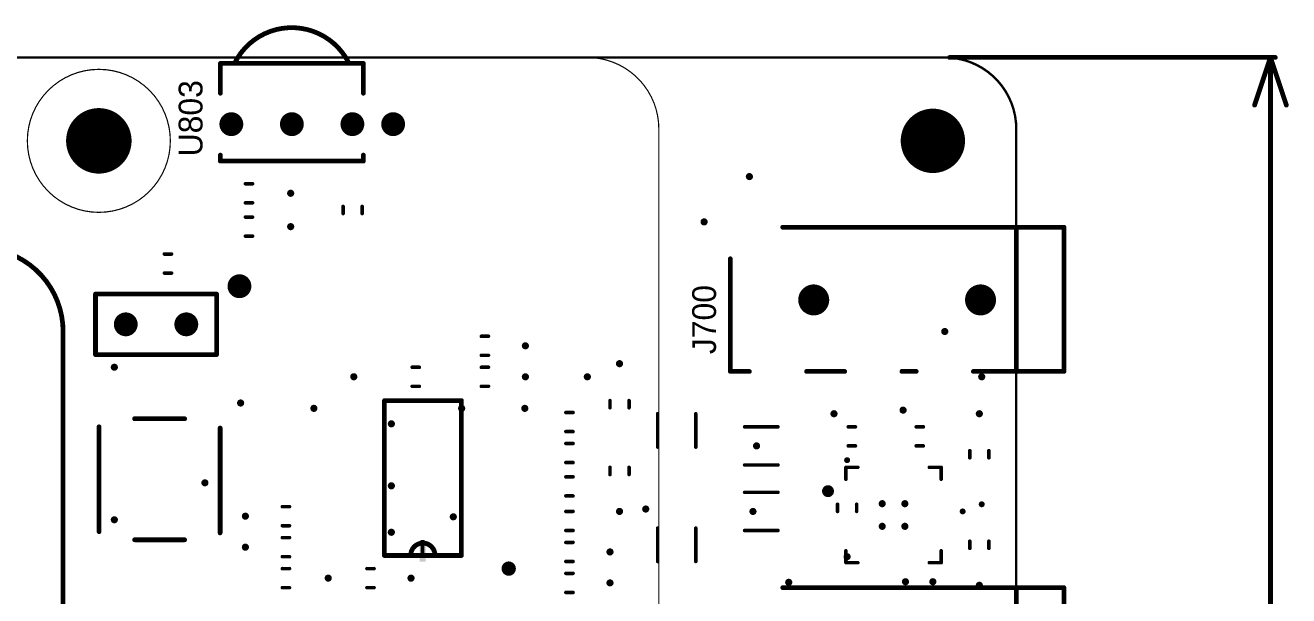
# Model space of a CAD drawing. Extents: x 0 to 113, y -12 to 101.
# Drawn here: x 58.4 to 111.4, y 77.4 to 101.4 of the extents above; entities that cross this region are included whole.
import ezdxf

# ---------------------------------------------------------------- set-up
doc = ezdxf.new("R2010")
doc.units = 0
doc.layers.get('0').update_dxf_attribs({"linetype": 'CONTINUOUS'})
for name, color, linetype in [('BOTTOMOVERLAY', 54, 'CONTINUOUS'), ('MECHANICAL1', 6, 'CONTINUOUS'), ('MECHANICAL10', 56, 'CONTINUOUS'), ('MECHANICAL14', 56, 'CONTINUOUS'), ('PADHOLELAYER', 156, 'CONTINUOUS'), ('TOPOVERLAY', 2, 'CONTINUOUS'), ('VIAHOLELAYER', 16, 'CONTINUOUS')]:
    doc.layers.add(name, color=color, linetype=linetype)

# ---------------------------------------------------------------- blocks, each defined once
blk = doc.blocks.new('FER_0603_R_1')
at = {"layer": 'TOPOVERLAY', "const_width": 0.15}
for points in [[(-0.15, 0.4), (0.15, 0.4)], [(-0.15, -0.4), (0.15, -0.4)]]:
    blk.add_lwpolyline(points, dxfattribs=at)
at = {"layer": 'TOPOVERLAY', "const_width": 0.075}
for points in [[(-0.188, 0.4, 1), (-0.112, 0.4, 1)], [(0.112, 0.4, 1), (0.188, 0.4, 1)], [(-0.188, -0.4, 1), (-0.112, -0.4, 1)], [(0.112, -0.4, 1), (0.188, -0.4, 1)]]:
    blk.add_lwpolyline(points, format="xyb", close=True, dxfattribs=at)
blk = doc.blocks.new('ICC_QFN20_400X400X80_P50_E')
at = {"layer": 'TOPOVERLAY', "const_width": 0.15}
for points in [[(-2, 1.5), (-2, 2)], [(-1.5, 2), (-2, 2)], [(2, 2), (1.5, 2)], [(2, 1.5), (2, 2)], [(-2, -2), (-2, -1.5)], [(2, -2), (2, -1.5)], [(-1.5, -2), (-2, -2)], [(2, -2), (1.5, -2)]]:
    blk.add_lwpolyline(points, dxfattribs=at)
at = {"layer": 'TOPOVERLAY'}
for points, const_width in [([(-2.038, 2, 1), (-1.963, 2, 1)], 0.075), ([(-2.038, 2, 1), (-1.963, 2, 1)], 0.075), ([(-1.538, 2, 1), (-1.463, 2, 1)], 0.075), ([(1.463, 2, 1), (1.538, 2, 1)], 0.075), ([(1.963, 2, 1), (2.038, 2, 1)], 0.075), ([(1.963, 2, 1), (2.038, 2, 1)], 0.075), ([(-2.038, 1.5, 1), (-1.963, 1.5, 1)], 0.075), ([(1.963, 1.5, 1), (2.038, 1.5, 1)], 0.075), ([(-2.038, -1.5, 1), (-1.963, -1.5, 1)], 0.075), ([(1.963, -1.5, 1), (2.038, -1.5, 1)], 0.075), ([(-2.038, -2, 1), (-1.963, -2, 1)], 0.075), ([(-2.038, -2, 1), (-1.963, -2, 1)], 0.075), ([(-1.538, -2, 1), (-1.463, -2, 1)], 0.075), ([(1.463, -2, 1), (1.538, -2, 1)], 0.075), ([(1.963, -2, 1), (2.038, -2, 1)], 0.075), ([(1.963, -2, 1), (2.038, -2, 1)], 0.075), ([(-0.875, -2.75, 1), (-1.125, -2.75, 1)], 0.25), ([(-1.188, -2.75, 1), (-1.063, -2.75, 1)], 0.125), ([(-0.937, -2.75, 1), (-0.813, -2.75, 1)], 0.125)]:
    blk.add_lwpolyline(points, format="xyb", close=True, dxfattribs=dict(at, const_width=const_width))
blk = doc.blocks.new('RES_0603_R_13')
at = {"layer": 'TOPOVERLAY', "const_width": 0.15}
for points in [[(-0.15, 0.4), (0.15, 0.4)], [(-0.15, -0.4), (0.15, -0.4)]]:
    blk.add_lwpolyline(points, dxfattribs=at)
at = {"layer": 'TOPOVERLAY', "const_width": 0.075}
for points in [[(-0.188, 0.4, 1), (-0.112, 0.4, 1)], [(0.112, 0.4, 1), (0.188, 0.4, 1)], [(-0.188, -0.4, 1), (-0.112, -0.4, 1)], [(0.112, -0.4, 1), (0.188, -0.4, 1)]]:
    blk.add_lwpolyline(points, format="xyb", close=True, dxfattribs=at)
blk = doc.blocks.new('RES_0603_R_15')
at = {"layer": 'TOPOVERLAY', "const_width": 0.15}
for points in [[(-0.15, 0.4), (0.15, 0.4)], [(-0.15, -0.4), (0.15, -0.4)]]:
    blk.add_lwpolyline(points, dxfattribs=at)
at = {"layer": 'TOPOVERLAY', "const_width": 0.075}
for points in [[(-0.188, 0.4, 1), (-0.112, 0.4, 1)], [(0.112, 0.4, 1), (0.188, 0.4, 1)], [(-0.188, -0.4, 1), (-0.112, -0.4, 1)], [(0.112, -0.4, 1), (0.188, -0.4, 1)]]:
    blk.add_lwpolyline(points, format="xyb", close=True, dxfattribs=at)
blk = doc.blocks.new('CON_XKB_PJ_320D_17')
at = {"layer": 'PADHOLELAYER', "const_width": 0.65}
for points in [[(-3.825, 0.025, 1), (-3.175, 0.025, 1)], [(3.175, 0.025, 1), (3.825, 0.025, 1)]]:
    blk.add_lwpolyline(points, format="xyb", close=True, dxfattribs=at)
at = {"layer": 'TOPOVERLAY', "const_width": 0.2}
for points in [[(-7, 3.025), (-7, -3.025)], [(-3.2, 3.025), (-7, 3.025)], [(-5, 3.025), (-5, -3.025)], [(-0.2, 3.025), (-0.8, 3.025)], [(3.8, 3.025), (2.2, 3.025)], [(7, 3.025), (6.2, 3.025)], [(7, 3.025), (7, -1.7)], [(4.8, -3.025), (-7, -3.025)]]:
    blk.add_lwpolyline(points, dxfattribs=at)
at = {"layer": 'TOPOVERLAY', "const_width": 0.1}
for points in [[(-7.05, 3.025, 1), (-6.95, 3.025, 1)], [(-7.05, 3.025, 1), (-6.95, 3.025, 1)], [(-5.05, 3.025, 1), (-4.95, 3.025, 1)], [(-3.25, 3.025, 1), (-3.15, 3.025, 1)], [(-0.85, 3.025, 1), (-0.75, 3.025, 1)], [(-0.25, 3.025, 1), (-0.15, 3.025, 1)], [(2.15, 3.025, 1), (2.25, 3.025, 1)], [(3.75, 3.025, 1), (3.85, 3.025, 1)], [(6.15, 3.025, 1), (6.25, 3.025, 1)], [(6.95, 3.025, 1), (7.05, 3.025, 1)], [(6.95, 3.025, 1), (7.05, 3.025, 1)], [(6.95, -1.7, 1), (7.05, -1.7, 1)], [(-7.05, -3.025, 1), (-6.95, -3.025, 1)], [(-7.05, -3.025, 1), (-6.95, -3.025, 1)], [(-5.05, -3.025, 1), (-4.95, -3.025, 1)], [(4.75, -3.025, 1), (4.85, -3.025, 1)]]:
    blk.add_lwpolyline(points, format="xyb", close=True, dxfattribs=at)
blk = doc.blocks.new('CON_XKB_PJ_320D_18')
at = {"layer": 'PADHOLELAYER', "const_width": 0.65}
for points in [[(-3.825, 0.025, 1), (-3.175, 0.025, 1)], [(3.175, 0.025, 1), (3.825, 0.025, 1)]]:
    blk.add_lwpolyline(points, format="xyb", close=True, dxfattribs=at)
at = {"layer": 'TOPOVERLAY', "const_width": 0.2}
for points in [[(-7, 3.025), (-7, -3.025)], [(-3.2, 3.025), (-7, 3.025)], [(-5, 3.025), (-5, -3.025)], [(-0.2, 3.025), (-0.8, 3.025)], [(3.8, 3.025), (2.2, 3.025)], [(7, 3.025), (6.2, 3.025)], [(7, 3.025), (7, -1.7)], [(4.8, -3.025), (-7, -3.025)]]:
    blk.add_lwpolyline(points, dxfattribs=at)
at = {"layer": 'TOPOVERLAY', "const_width": 0.1}
for points in [[(-7.05, 3.025, 1), (-6.95, 3.025, 1)], [(-7.05, 3.025, 1), (-6.95, 3.025, 1)], [(-5.05, 3.025, 1), (-4.95, 3.025, 1)], [(-3.25, 3.025, 1), (-3.15, 3.025, 1)], [(-0.85, 3.025, 1), (-0.75, 3.025, 1)], [(-0.25, 3.025, 1), (-0.15, 3.025, 1)], [(2.15, 3.025, 1), (2.25, 3.025, 1)], [(3.75, 3.025, 1), (3.85, 3.025, 1)], [(6.15, 3.025, 1), (6.25, 3.025, 1)], [(6.95, 3.025, 1), (7.05, 3.025, 1)], [(6.95, 3.025, 1), (7.05, 3.025, 1)], [(6.95, -1.7, 1), (7.05, -1.7, 1)], [(-7.05, -3.025, 1), (-6.95, -3.025, 1)], [(-7.05, -3.025, 1), (-6.95, -3.025, 1)], [(-5.05, -3.025, 1), (-4.95, -3.025, 1)], [(4.75, -3.025, 1), (4.85, -3.025, 1)]]:
    blk.add_lwpolyline(points, format="xyb", close=True, dxfattribs=at)
blk = doc.blocks.new('CAP_0603_R_19')
at = {"layer": 'TOPOVERLAY', "const_width": 0.15}
for points in [[(0.15, 0.4), (-0.15, 0.4)], [(0.15, -0.4), (-0.15, -0.4)]]:
    blk.add_lwpolyline(points, dxfattribs=at)
at = {"layer": 'TOPOVERLAY', "const_width": 0.075}
for points in [[(-0.188, 0.4, 1), (-0.112, 0.4, 1)], [(0.112, 0.4, 1), (0.188, 0.4, 1)], [(-0.188, -0.4, 1), (-0.112, -0.4, 1)], [(0.112, -0.4, 1), (0.188, -0.4, 1)]]:
    blk.add_lwpolyline(points, format="xyb", close=True, dxfattribs=at)
blk = doc.blocks.new('CAP_0603_R_B_20')
at = {"layer": 'BOTTOMOVERLAY', "const_width": 0.15}
for points in [[(-0.15, 0.4), (0.15, 0.4)], [(-0.15, -0.4), (0.15, -0.4)]]:
    blk.add_lwpolyline(points, dxfattribs=at)
at = {"layer": 'BOTTOMOVERLAY', "const_width": 0.075}
for points in [[(-0.188, 0.4, 1), (-0.112, 0.4, 1)], [(0.112, 0.4, 1), (0.188, 0.4, 1)], [(-0.188, -0.4, 1), (-0.112, -0.4, 1)], [(0.112, -0.4, 1), (0.188, -0.4, 1)]]:
    blk.add_lwpolyline(points, format="xyb", close=True, dxfattribs=at)
blk = doc.blocks.new('CAP_0603_R_21')
at = {"layer": 'TOPOVERLAY', "const_width": 0.15}
for points in [[(-0.15, 0.4), (0.15, 0.4)], [(-0.15, -0.4), (0.15, -0.4)]]:
    blk.add_lwpolyline(points, dxfattribs=at)
at = {"layer": 'TOPOVERLAY', "const_width": 0.075}
for points in [[(-0.188, 0.4, 1), (-0.112, 0.4, 1)], [(0.112, 0.4, 1), (0.188, 0.4, 1)], [(-0.188, -0.4, 1), (-0.112, -0.4, 1)], [(0.112, -0.4, 1), (0.188, -0.4, 1)]]:
    blk.add_lwpolyline(points, format="xyb", close=True, dxfattribs=at)
blk = doc.blocks.new('CAP_0603_R_22')
at = {"layer": 'TOPOVERLAY', "const_width": 0.15}
for points in [[(-0.15, 0.4), (0.15, 0.4)], [(-0.15, -0.4), (0.15, -0.4)]]:
    blk.add_lwpolyline(points, dxfattribs=at)
at = {"layer": 'TOPOVERLAY', "const_width": 0.075}
for points in [[(-0.188, 0.4, 1), (-0.112, 0.4, 1)], [(0.112, 0.4, 1), (0.188, 0.4, 1)], [(-0.188, -0.4, 1), (-0.112, -0.4, 1)], [(0.112, -0.4, 1), (0.188, -0.4, 1)]]:
    blk.add_lwpolyline(points, format="xyb", close=True, dxfattribs=at)
blk = doc.blocks.new('CAP_0603_R_23')
at = {"layer": 'TOPOVERLAY', "const_width": 0.15}
for points in [[(-0.15, 0.4), (0.15, 0.4)], [(-0.15, -0.4), (0.15, -0.4)]]:
    blk.add_lwpolyline(points, dxfattribs=at)
at = {"layer": 'TOPOVERLAY', "const_width": 0.075}
for points in [[(-0.188, 0.4, 1), (-0.112, 0.4, 1)], [(0.112, 0.4, 1), (0.188, 0.4, 1)], [(-0.188, -0.4, 1), (-0.112, -0.4, 1)], [(0.112, -0.4, 1), (0.188, -0.4, 1)]]:
    blk.add_lwpolyline(points, format="xyb", close=True, dxfattribs=at)
blk = doc.blocks.new('CAP_1206_R_24')
at = {"layer": 'TOPOVERLAY', "const_width": 0.15}
for points in [[(-0.7, 0.8), (0.7, 0.8)], [(-0.7, -0.8), (0.7, -0.8)]]:
    blk.add_lwpolyline(points, dxfattribs=at)
at = {"layer": 'TOPOVERLAY', "const_width": 0.075}
for points in [[(-0.738, 0.8, 1), (-0.663, 0.8, 1)], [(0.663, 0.8, 1), (0.738, 0.8, 1)], [(-0.738, -0.8, 1), (-0.663, -0.8, 1)], [(0.663, -0.8, 1), (0.738, -0.8, 1)]]:
    blk.add_lwpolyline(points, format="xyb", close=True, dxfattribs=at)
blk = doc.blocks.new('CAP_1206_R_25')
at = {"layer": 'TOPOVERLAY', "const_width": 0.15}
for points in [[(-0.7, 0.8), (0.7, 0.8)], [(-0.7, -0.8), (0.7, -0.8)]]:
    blk.add_lwpolyline(points, dxfattribs=at)
at = {"layer": 'TOPOVERLAY', "const_width": 0.075}
for points in [[(-0.738, 0.8, 1), (-0.663, 0.8, 1)], [(0.663, 0.8, 1), (0.738, 0.8, 1)], [(-0.738, -0.8, 1), (-0.663, -0.8, 1)], [(0.663, -0.8, 1), (0.738, -0.8, 1)]]:
    blk.add_lwpolyline(points, format="xyb", close=True, dxfattribs=at)
blk = doc.blocks.new('CAP_1206_R_26')
at = {"layer": 'TOPOVERLAY', "const_width": 0.15}
for points in [[(0.7, 0.8), (-0.7, 0.8)], [(0.7, -0.8), (-0.7, -0.8)]]:
    blk.add_lwpolyline(points, dxfattribs=at)
at = {"layer": 'TOPOVERLAY', "const_width": 0.075}
for points in [[(-0.738, 0.8, 1), (-0.663, 0.8, 1)], [(0.663, 0.8, 1), (0.738, 0.8, 1)], [(-0.738, -0.8, 1), (-0.663, -0.8, 1)], [(0.663, -0.8, 1), (0.738, -0.8, 1)]]:
    blk.add_lwpolyline(points, format="xyb", close=True, dxfattribs=at)
blk = doc.blocks.new('CAP_1206_R_27')
at = {"layer": 'TOPOVERLAY', "const_width": 0.15}
for points in [[(0.7, 0.8), (-0.7, 0.8)], [(0.7, -0.8), (-0.7, -0.8)]]:
    blk.add_lwpolyline(points, dxfattribs=at)
at = {"layer": 'TOPOVERLAY', "const_width": 0.075}
for points in [[(-0.738, 0.8, 1), (-0.663, 0.8, 1)], [(0.663, 0.8, 1), (0.738, 0.8, 1)], [(-0.738, -0.8, 1), (-0.663, -0.8, 1)], [(0.663, -0.8, 1), (0.738, -0.8, 1)]]:
    blk.add_lwpolyline(points, format="xyb", close=True, dxfattribs=at)
blk = doc.blocks.new('CAP_0603_R_28')
at = {"layer": 'TOPOVERLAY', "const_width": 0.15}
for points in [[(0.15, 0.4), (-0.15, 0.4)], [(0.15, -0.4), (-0.15, -0.4)]]:
    blk.add_lwpolyline(points, dxfattribs=at)
at = {"layer": 'TOPOVERLAY', "const_width": 0.075}
for points in [[(-0.188, 0.4, 1), (-0.112, 0.4, 1)], [(0.112, 0.4, 1), (0.188, 0.4, 1)], [(-0.188, -0.4, 1), (-0.112, -0.4, 1)], [(0.112, -0.4, 1), (0.188, -0.4, 1)]]:
    blk.add_lwpolyline(points, format="xyb", close=True, dxfattribs=at)
blk = doc.blocks.new('CAP_0603_R_29')
at = {"layer": 'TOPOVERLAY', "const_width": 0.15}
for points in [[(0.15, 0.4), (-0.15, 0.4)], [(0.15, -0.4), (-0.15, -0.4)]]:
    blk.add_lwpolyline(points, dxfattribs=at)
at = {"layer": 'TOPOVERLAY', "const_width": 0.075}
for points in [[(-0.188, 0.4, 1), (-0.112, 0.4, 1)], [(0.112, 0.4, 1), (0.188, 0.4, 1)], [(-0.188, -0.4, 1), (-0.112, -0.4, 1)], [(0.112, -0.4, 1), (0.188, -0.4, 1)]]:
    blk.add_lwpolyline(points, format="xyb", close=True, dxfattribs=at)
blk = doc.blocks.new('CAP_0603_R_30')
at = {"layer": 'TOPOVERLAY', "const_width": 0.15}
for points in [[(0.15, 0.4), (-0.15, 0.4)], [(0.15, -0.4), (-0.15, -0.4)]]:
    blk.add_lwpolyline(points, dxfattribs=at)
at = {"layer": 'TOPOVERLAY', "const_width": 0.075}
for points in [[(-0.188, 0.4, 1), (-0.112, 0.4, 1)], [(0.112, 0.4, 1), (0.188, 0.4, 1)], [(-0.188, -0.4, 1), (-0.112, -0.4, 1)], [(0.112, -0.4, 1), (0.188, -0.4, 1)]]:
    blk.add_lwpolyline(points, format="xyb", close=True, dxfattribs=at)
blk = doc.blocks.new('CAP_0603_R_31')
at = {"layer": 'TOPOVERLAY', "const_width": 0.15}
for points in [[(0.15, 0.4), (-0.15, 0.4)], [(0.15, -0.4), (-0.15, -0.4)]]:
    blk.add_lwpolyline(points, dxfattribs=at)
at = {"layer": 'TOPOVERLAY', "const_width": 0.075}
for points in [[(-0.188, 0.4, 1), (-0.112, 0.4, 1)], [(0.112, 0.4, 1), (0.188, 0.4, 1)], [(-0.188, -0.4, 1), (-0.112, -0.4, 1)], [(0.112, -0.4, 1), (0.188, -0.4, 1)]]:
    blk.add_lwpolyline(points, format="xyb", close=True, dxfattribs=at)
blk = doc.blocks.new('CAP_0603_R_32')
at = {"layer": 'TOPOVERLAY', "const_width": 0.15}
for points in [[(0.15, 0.4), (-0.15, 0.4)], [(0.15, -0.4), (-0.15, -0.4)]]:
    blk.add_lwpolyline(points, dxfattribs=at)
at = {"layer": 'TOPOVERLAY', "const_width": 0.075}
for points in [[(-0.188, 0.4, 1), (-0.112, 0.4, 1)], [(0.112, 0.4, 1), (0.188, 0.4, 1)], [(-0.188, -0.4, 1), (-0.112, -0.4, 1)], [(0.112, -0.4, 1), (0.188, -0.4, 1)]]:
    blk.add_lwpolyline(points, format="xyb", close=True, dxfattribs=at)
blk = doc.blocks.new('CAP_0603_R_33')
at = {"layer": 'TOPOVERLAY', "const_width": 0.15}
for points in [[(0.15, 0.4), (-0.15, 0.4)], [(0.15, -0.4), (-0.15, -0.4)]]:
    blk.add_lwpolyline(points, dxfattribs=at)
at = {"layer": 'TOPOVERLAY', "const_width": 0.075}
for points in [[(-0.188, 0.4, 1), (-0.112, 0.4, 1)], [(0.112, 0.4, 1), (0.188, 0.4, 1)], [(-0.188, -0.4, 1), (-0.112, -0.4, 1)], [(0.112, -0.4, 1), (0.188, -0.4, 1)]]:
    blk.add_lwpolyline(points, format="xyb", close=True, dxfattribs=at)
blk = doc.blocks.new('CAP_0603_R_34')
at = {"layer": 'TOPOVERLAY', "const_width": 0.15}
for points in [[(-0.15, 0.4), (0.15, 0.4)], [(-0.15, -0.4), (0.15, -0.4)]]:
    blk.add_lwpolyline(points, dxfattribs=at)
at = {"layer": 'TOPOVERLAY', "const_width": 0.075}
for points in [[(-0.188, 0.4, 1), (-0.112, 0.4, 1)], [(0.112, 0.4, 1), (0.188, 0.4, 1)], [(-0.188, -0.4, 1), (-0.112, -0.4, 1)], [(0.112, -0.4, 1), (0.188, -0.4, 1)]]:
    blk.add_lwpolyline(points, format="xyb", close=True, dxfattribs=at)
blk = doc.blocks.new('CAP_0603_R_35')
at = {"layer": 'TOPOVERLAY', "const_width": 0.15}
for points in [[(-0.15, 0.4), (0.15, 0.4)], [(-0.15, -0.4), (0.15, -0.4)]]:
    blk.add_lwpolyline(points, dxfattribs=at)
at = {"layer": 'TOPOVERLAY', "const_width": 0.075}
for points in [[(-0.188, 0.4, 1), (-0.112, 0.4, 1)], [(0.112, 0.4, 1), (0.188, 0.4, 1)], [(-0.188, -0.4, 1), (-0.112, -0.4, 1)], [(0.112, -0.4, 1), (0.188, -0.4, 1)]]:
    blk.add_lwpolyline(points, format="xyb", close=True, dxfattribs=at)
blk = doc.blocks.new('CAP_0603_R_36')
at = {"layer": 'TOPOVERLAY', "const_width": 0.15}
for points in [[(-0.15, 0.4), (0.15, 0.4)], [(-0.15, -0.4), (0.15, -0.4)]]:
    blk.add_lwpolyline(points, dxfattribs=at)
at = {"layer": 'TOPOVERLAY', "const_width": 0.075}
for points in [[(-0.188, 0.4, 1), (-0.112, 0.4, 1)], [(0.112, 0.4, 1), (0.188, 0.4, 1)], [(-0.188, -0.4, 1), (-0.112, -0.4, 1)], [(0.112, -0.4, 1), (0.188, -0.4, 1)]]:
    blk.add_lwpolyline(points, format="xyb", close=True, dxfattribs=at)
blk = doc.blocks.new('CAP_0603_R_37')
at = {"layer": 'TOPOVERLAY', "const_width": 0.15}
for points in [[(0.15, 0.4), (-0.15, 0.4)], [(0.15, -0.4), (-0.15, -0.4)]]:
    blk.add_lwpolyline(points, dxfattribs=at)
at = {"layer": 'TOPOVERLAY', "const_width": 0.075}
for points in [[(-0.188, 0.4, 1), (-0.112, 0.4, 1)], [(0.112, 0.4, 1), (0.188, 0.4, 1)], [(-0.188, -0.4, 1), (-0.112, -0.4, 1)], [(0.112, -0.4, 1), (0.188, -0.4, 1)]]:
    blk.add_lwpolyline(points, format="xyb", close=True, dxfattribs=at)
blk = doc.blocks.new('CAP_0603_R_38')
at = {"layer": 'TOPOVERLAY', "const_width": 0.15}
for points in [[(0.15, 0.4), (-0.15, 0.4)], [(0.15, -0.4), (-0.15, -0.4)]]:
    blk.add_lwpolyline(points, dxfattribs=at)
at = {"layer": 'TOPOVERLAY', "const_width": 0.075}
for points in [[(-0.188, 0.4, 1), (-0.112, 0.4, 1)], [(0.112, 0.4, 1), (0.188, 0.4, 1)], [(-0.188, -0.4, 1), (-0.112, -0.4, 1)], [(0.112, -0.4, 1), (0.188, -0.4, 1)]]:
    blk.add_lwpolyline(points, format="xyb", close=True, dxfattribs=at)
blk = doc.blocks.new('CAP_0603_R_39')
at = {"layer": 'TOPOVERLAY', "const_width": 0.15}
for points in [[(-0.15, 0.4), (0.15, 0.4)], [(-0.15, -0.4), (0.15, -0.4)]]:
    blk.add_lwpolyline(points, dxfattribs=at)
at = {"layer": 'TOPOVERLAY', "const_width": 0.075}
for points in [[(-0.188, 0.4, 1), (-0.112, 0.4, 1)], [(0.112, 0.4, 1), (0.188, 0.4, 1)], [(-0.188, -0.4, 1), (-0.112, -0.4, 1)], [(0.112, -0.4, 1), (0.188, -0.4, 1)]]:
    blk.add_lwpolyline(points, format="xyb", close=True, dxfattribs=at)
blk = doc.blocks.new('ICC_TSSOP20_41')
at = {"layer": 'TOPOVERLAY', "const_width": 0.2}
for points in [[(-3.25, 1.615), (3.25, 1.615)], [(-3.25, 1.615), (-3.25, -1.615)], [(3.25, 1.615), (3.25, -1.615)], [(-3.25, -1.615), (3.25, -1.615)]]:
    blk.add_lwpolyline(points, dxfattribs=at)
at = {"layer": 'TOPOVERLAY'}
for points, const_width in [([(-3.3, 1.615, 1), (-3.2, 1.615, 1)], 0.1), ([(-3.3, 1.615, 1), (-3.2, 1.615, 1)], 0.1), ([(3.2, 1.615, 1), (3.3, 1.615, 1)], 0.1), ([(3.2, 1.615, 1), (3.3, 1.615, 1)], 0.1), ([(-3.288, 0.51, 1), (-3.186, 0.51, 1)], 0.102), ([(-3.288, -0.506, 1), (-3.186, -0.506, 1)], 0.102), ([(-3.3, -1.615, 1), (-3.2, -1.615, 1)], 0.1), ([(-3.3, -1.615, 1), (-3.2, -1.615, 1)], 0.1), ([(3.2, -1.615, 1), (3.3, -1.615, 1)], 0.1), ([(3.2, -1.615, 1), (3.3, -1.615, 1)], 0.1), ([(-3.7, -3.6, 1), (-3.9, -3.6, 1)], 0.4), ([(-4, -3.6, 1), (-3.8, -3.6, 1)], 0.2), ([(-3.8, -3.6, 1), (-3.6, -3.6, 1)], 0.2)]:
    blk.add_lwpolyline(points, format="xyb", close=True, dxfattribs=dict(at, const_width=const_width))
at = {"layer": 'TOPOVERLAY', "const_width": 0.203}
blk.add_lwpolyline([(-3.237, 0.51, -1), (-3.237, -0.506)], format="xyb", dxfattribs=at)
at = {"layer": 'TOPOVERLAY'}
for points in [[(-3.503, -0.118), (-2.607, -0.118), (-3.503, 0.142), (-2.607, 0.142)], [(-3.186, -0.061), (-2.596, -0.061), (-3.186, 0.091), (-2.596, 0.091)]]:
    blk.add_solid(points, dxfattribs=at)
blk = doc.blocks.new('CAP_0603_R_162')
at = {"layer": 'TOPOVERLAY', "const_width": 0.15}
for points in [[(0.15, 0.4), (-0.15, 0.4)], [(0.15, -0.4), (-0.15, -0.4)]]:
    blk.add_lwpolyline(points, dxfattribs=at)
at = {"layer": 'TOPOVERLAY', "const_width": 0.075}
for points in [[(-0.188, 0.4, 1), (-0.112, 0.4, 1)], [(0.112, 0.4, 1), (0.188, 0.4, 1)], [(-0.188, -0.4, 1), (-0.112, -0.4, 1)], [(0.112, -0.4, 1), (0.188, -0.4, 1)]]:
    blk.add_lwpolyline(points, format="xyb", close=True, dxfattribs=at)
blk = doc.blocks.new('RES_0603_R_195')
at = {"layer": 'TOPOVERLAY', "const_width": 0.15}
for points in [[(-0.15, 0.4), (0.15, 0.4)], [(-0.15, -0.4), (0.15, -0.4)]]:
    blk.add_lwpolyline(points, dxfattribs=at)
at = {"layer": 'TOPOVERLAY', "const_width": 0.075}
for points in [[(-0.188, 0.4, 1), (-0.112, 0.4, 1)], [(0.112, 0.4, 1), (0.188, 0.4, 1)], [(-0.188, -0.4, 1), (-0.112, -0.4, 1)], [(0.112, -0.4, 1), (0.188, -0.4, 1)]]:
    blk.add_lwpolyline(points, format="xyb", close=True, dxfattribs=at)
blk = doc.blocks.new('RES_0603_R_196')
at = {"layer": 'TOPOVERLAY', "const_width": 0.15}
for points in [[(-0.15, 0.4), (0.15, 0.4)], [(-0.15, -0.4), (0.15, -0.4)]]:
    blk.add_lwpolyline(points, dxfattribs=at)
at = {"layer": 'TOPOVERLAY', "const_width": 0.075}
for points in [[(-0.188, 0.4, 1), (-0.112, 0.4, 1)], [(0.112, 0.4, 1), (0.188, 0.4, 1)], [(-0.188, -0.4, 1), (-0.112, -0.4, 1)], [(0.112, -0.4, 1), (0.188, -0.4, 1)]]:
    blk.add_lwpolyline(points, format="xyb", close=True, dxfattribs=at)
blk = doc.blocks.new('RES_0603_R_197')
at = {"layer": 'TOPOVERLAY', "const_width": 0.15}
for points in [[(0.15, 0.4), (-0.15, 0.4)], [(0.15, -0.4), (-0.15, -0.4)]]:
    blk.add_lwpolyline(points, dxfattribs=at)
at = {"layer": 'TOPOVERLAY', "const_width": 0.075}
for points in [[(-0.188, 0.4, 1), (-0.112, 0.4, 1)], [(0.112, 0.4, 1), (0.188, 0.4, 1)], [(-0.188, -0.4, 1), (-0.112, -0.4, 1)], [(0.112, -0.4, 1), (0.188, -0.4, 1)]]:
    blk.add_lwpolyline(points, format="xyb", close=True, dxfattribs=at)
blk = doc.blocks.new('SWI_CKS_PTS525_243')
at = {"layer": 'TOPOVERLAY', "const_width": 0.2}
for points in [[(2.25, 2.54), (-2.15, 2.54)], [(-2.54, -1.05), (-2.54, 1.05)], [(2.54, -1.05), (2.54, 1.05)], [(2.2, -2.54), (-2.2, -2.54)]]:
    blk.add_lwpolyline(points, dxfattribs=at)
at = {"layer": 'TOPOVERLAY', "const_width": 0.1}
for points in [[(-2.2, 2.54, 1), (-2.1, 2.54, 1)], [(2.2, 2.54, 1), (2.3, 2.54, 1)], [(-2.59, 1.05, 1), (-2.49, 1.05, 1)], [(2.49, 1.05, 1), (2.59, 1.05, 1)], [(-2.59, -1.05, 1), (-2.49, -1.05, 1)], [(2.49, -1.05, 1), (2.59, -1.05, 1)], [(-2.25, -2.54, 1), (-2.15, -2.54, 1)], [(2.15, -2.54, 1), (2.25, -2.54, 1)]]:
    blk.add_lwpolyline(points, format="xyb", close=True, dxfattribs=at)
blk = doc.blocks.new('OPT_VSH_TSOP3XXXX_247')
at = {"layer": 'PADHOLELAYER', "const_width": 0.5}
for points in [[(-2.79, 0, 1), (-2.29, 0, 1)], [(-0.25, 0, 1), (0.25, 0, 1)], [(2.29, 0, 1), (2.79, 0, 1)]]:
    blk.add_lwpolyline(points, format="xyb", close=True, dxfattribs=at)
at = {"layer": 'TOPOVERLAY', "const_width": 0.2}
for points in [[(3, 1.55), (-3, 1.55)], [(-3, 1.55), (-3, 1.3)], [(3, 1.55), (3, 1.3)], [(-3, -1.3), (-3, -2.55)], [(3, -1.3), (3, -2.55)], [(3, -2.55), (-3, -2.55)]]:
    blk.add_lwpolyline(points, dxfattribs=at)
at = {"layer": 'TOPOVERLAY'}
for points, const_width in [([(-3.05, 1.55, 1), (-2.95, 1.55, 1)], 0.1), ([(-3.05, 1.55, 1), (-2.95, 1.55, 1)], 0.1), ([(2.95, 1.55, 1), (3.05, 1.55, 1)], 0.1), ([(2.95, 1.55, 1), (3.05, 1.55, 1)], 0.1), ([(-3.05, 1.3, 1), (-2.95, 1.3, 1)], 0.1), ([(2.95, 1.3, 1), (3.05, 1.3, 1)], 0.1), ([(-4, 0, 1), (-4.5, 0, 1)], 0.5), ([(-4.625, 0, 1), (-4.375, 0, 1)], 0.25), ([(-4.125, 0, 1), (-3.875, 0, 1)], 0.25), ([(-3.05, -1.3, 1), (-2.95, -1.3, 1)], 0.1), ([(2.95, -1.3, 1), (3.05, -1.3, 1)], 0.1), ([(-3.05, -2.55, 1), (-2.95, -2.55, 1)], 0.1), ([(-3.05, -2.55, 1), (-2.95, -2.55, 1)], 0.1), ([(-2.448, -2.55, 1), (-2.348, -2.55, 1)], 0.1), ([(2.356, -2.55, 1), (2.456, -2.55, 1)], 0.1), ([(2.95, -2.55, 1), (3.05, -2.55, 1)], 0.1), ([(2.95, -2.55, 1), (3.05, -2.55, 1)], 0.1)]:
    blk.add_lwpolyline(points, format="xyb", close=True, dxfattribs=dict(at, const_width=const_width))
at = {"layer": 'TOPOVERLAY', "const_width": 0.2}
blk.add_lwpolyline([(2.406, -2.55, -0.624555), (-2.398, -2.55)], format="xyb", dxfattribs=at)
blk = doc.blocks.new('PCB_MH_H270_C600_257')
at = {"layer": 'PADHOLELAYER', "const_width": 1.35}
blk.add_lwpolyline([(-0.675, 0, 1), (0.675, 0, 1)], format="xyb", close=True, dxfattribs=at)
blk = doc.blocks.new('PCB_MH_H270_C600_264')
at = {"layer": 'PADHOLELAYER', "const_width": 1.35}
blk.add_lwpolyline([(-0.675, 0, 1), (0.675, 0, 1)], format="xyb", close=True, dxfattribs=at)
blk = doc.blocks.new('CON_HDR_P254_1X02_STR_271')
at = {"layer": 'PADHOLELAYER', "const_width": 0.5}
for points in [[(-1.52, 0, 1), (-1.02, 0, 1)], [(1.02, 0, 1), (1.52, 0, 1)]]:
    blk.add_lwpolyline(points, format="xyb", close=True, dxfattribs=at)
at = {"layer": 'TOPOVERLAY', "const_width": 0.2}
for points in [[(2.54, 1.27), (-2.54, 1.27)], [(-2.54, 1.27), (-2.54, -1.27)], [(2.54, 1.27), (2.54, -1.27)], [(2.54, -1.27), (-2.54, -1.27)]]:
    blk.add_lwpolyline(points, dxfattribs=at)
at = {"layer": 'TOPOVERLAY'}
for points, const_width in [([(-2.59, 1.27, 1), (-2.49, 1.27, 1)], 0.1), ([(-2.59, 1.27, 1), (-2.49, 1.27, 1)], 0.1), ([(2.49, 1.27, 1), (2.59, 1.27, 1)], 0.1), ([(2.49, 1.27, 1), (2.59, 1.27, 1)], 0.1), ([(-3.25, -1.6, 1), (-3.75, -1.6, 1)], 0.5), ([(-3.875, -1.6, 1), (-3.625, -1.6, 1)], 0.25), ([(-3.375, -1.6, 1), (-3.125, -1.6, 1)], 0.25), ([(-2.59, -1.27, 1), (-2.49, -1.27, 1)], 0.1), ([(-2.59, -1.27, 1), (-2.49, -1.27, 1)], 0.1), ([(2.49, -1.27, 1), (2.59, -1.27, 1)], 0.1), ([(2.49, -1.27, 1), (2.59, -1.27, 1)], 0.1)]:
    blk.add_lwpolyline(points, format="xyb", close=True, dxfattribs=dict(at, const_width=const_width))
blk = doc.blocks.new('MOD_RPI_CM4_P40_C150_A2_27')
at = {"layer": 'TOPOVERLAY', "const_width": 0.2}
blk.add_lwpolyline([(20, -24, -0.414214), (16.5, -27.5)], format="xyb", dxfattribs=at)
blk.add_lwpolyline([(16.5, -27.5), (-16.5, -27.5)], dxfattribs=at)
at = {"layer": 'TOPOVERLAY', "const_width": 0.1}
blk.add_lwpolyline([(16.45, -27.5, 1), (16.55, -27.5, 1)], format="xyb", close=True, dxfattribs=at)
blk.add_lwpolyline([(16.45, -27.5, 1), (16.55, -27.5, 1)], format="xyb", close=True, dxfattribs=at)

msp = doc.modelspace()

# ---------------------------------------------------------------- linework, layer by layer
at = {"layer": 'MECHANICAL1', "const_width": 0.1}
for points in [[(3, 100), (97, 100)], [(100, 3), (100, 97)]]:
    msp.add_lwpolyline(points, dxfattribs=at)
at = {"layer": 'MECHANICAL1', "const_width": 0.05}
for points in [[(96.975, 100, 1), (97.025, 100, 1)], [(96.975, 100, 1), (97.025, 100, 1)], [(99.975, 97, 1), (100.025, 97, 1)], [(99.975, 97, 1), (100.025, 97, 1)]]:
    msp.add_lwpolyline(points, format="xyb", close=True, dxfattribs=at)
at = {"layer": 'MECHANICAL1', "const_width": 0.1}
msp.add_lwpolyline([(97, 100, -0.414214), (100, 97)], format="xyb", dxfattribs=at)
at = {"layer": 'MECHANICAL10', "const_width": 0.2}
for points in [[(97.2, 100), (110.867, 100)], [(110, 98), (110.667, 100)], [(110.667, 100), (111.333, 98)], [(110.667, 57.498), (110.667, 100)]]:
    msp.add_lwpolyline(points, dxfattribs=at)
at = {"layer": 'MECHANICAL10', "const_width": 0.1}
for points in [[(97.15, 100, 1), (97.25, 100, 1)], [(110.617, 100, 1), (110.717, 100, 1)], [(110.617, 100, 1), (110.717, 100, 1)], [(110.617, 100, 1), (110.717, 100, 1)], [(110.817, 100, 1), (110.917, 100, 1)], [(109.95, 98, 1), (110.05, 98, 1)], [(111.283, 98, 1), (111.383, 98, 1)]]:
    msp.add_lwpolyline(points, format="xyb", close=True, dxfattribs=at)
at = {"layer": 'MECHANICAL14', "const_width": 0.05}
for points in [[(3, 100), (82, 100)], [(61, 96.5), (61.5, 96.5)], [(61.5, 96.5), (61.5, 97)], [(61.5, 96.5), (62, 96.5)], [(61.5, 96), (61.5, 96.5)], [(85, 47), (85, 97)]]:
    msp.add_lwpolyline(points, dxfattribs=at)
at = {"layer": 'MECHANICAL14'}
for points, const_width in [([(81.988, 100, 1), (82.013, 100, 1)], 0.025), ([(81.988, 100, 1), (82.013, 100, 1)], 0.025), ([(64.5, 96.5, 1), (58.5, 96.5, 1)], 0.05), ([(62.85, 96.5, 1), (60.15, 96.5, 1)], 0.05), ([(58.488, 96.5, 1), (58.512, 96.5, 1)], 0.025), ([(60.137, 96.5, 1), (60.162, 96.5, 1)], 0.025), ([(60.988, 96.5, 1), (61.012, 96.5, 1)], 0.025), ([(61.487, 97, 1), (61.512, 97, 1)], 0.025), ([(61.487, 96.5, 1), (61.512, 96.5, 1)], 0.025), ([(61.487, 96.5, 1), (61.512, 96.5, 1)], 0.025), ([(61.487, 96.5, 1), (61.512, 96.5, 1)], 0.025), ([(61.487, 96.5, 1), (61.512, 96.5, 1)], 0.025), ([(61.987, 96.5, 1), (62.012, 96.5, 1)], 0.025), ([(62.837, 96.5, 1), (62.862, 96.5, 1)], 0.025), ([(64.487, 96.5, 1), (64.512, 96.5, 1)], 0.025), ([(84.988, 97, 1), (85.012, 97, 1)], 0.025), ([(84.988, 97, 1), (85.012, 97, 1)], 0.025), ([(61.487, 96, 1), (61.512, 96, 1)], 0.025)]:
    msp.add_lwpolyline(points, format="xyb", close=True, dxfattribs=dict(at, const_width=const_width))
at = {"layer": 'MECHANICAL14', "const_width": 0.05}
msp.add_lwpolyline([(82, 100, -0.414214), (85, 97)], format="xyb", dxfattribs=at)
at = {"layer": 'VIAHOLELAYER'}
for points, const_width in [([(88.725, 95, 1), (88.875, 95, 1)], 0.15), ([(69.475, 94.3, 1), (69.625, 94.3, 1)], 0.15), ([(69.475, 92.9, 1), (69.625, 92.9, 1)], 0.15), ([(86.825, 93.1, 1), (86.975, 93.1, 1)], 0.15), ([(96.925, 88.5, 1), (97.075, 88.5, 1)], 0.15), ([(79.325, 87.9, 1), (79.475, 87.9, 1)], 0.15), ([(62.075, 87, 1), (62.225, 87, 1)], 0.15), ([(83.275, 87.15, 1), (83.425, 87.15, 1)], 0.15), ([(72.125, 86.6, 1), (72.275, 86.6, 1)], 0.15), ([(79.325, 86.6, 1), (79.475, 86.6, 1)], 0.15), ([(81.925, 86.6, 1), (82.075, 86.6, 1)], 0.15), ([(98.475, 86.6, 1), (98.625, 86.6, 1)], 0.15), ([(67.375, 85.5, 1), (67.525, 85.5, 1)], 0.15), ([(70.45, 85.275, 1), (70.6, 85.275, 1)], 0.15), ([(76.65, 85.275, 1), (76.8, 85.275, 1)], 0.15), ([(79.3, 85.275, 1), (79.45, 85.275, 1)], 0.15), ([(92.275, 85.05, 1), (92.425, 85.05, 1)], 0.15), ([(95.175, 85.2, 1), (95.325, 85.2, 1)], 0.15), ([(98.375, 85.05, 1), (98.525, 85.05, 1)], 0.15), ([(73.7, 84.625, 1), (73.85, 84.625, 1)], 0.15), ([(89.025, 83.7, 1), (89.175, 83.7, 1)], 0.15), ([(92.838, 83.1, 1), (92.962, 83.1, 1)], 0.125), ([(65.875, 82.15, 1), (66.025, 82.15, 1)], 0.15), ([(73.7, 82.025, 1), (73.85, 82.025, 1)], 0.15), ([(84.375, 81.05, 1), (84.525, 81.05, 1)], 0.15), ([(94.3, 81.275, 1), (94.45, 81.275, 1)], 0.15), ([(95.25, 81.275, 1), (95.4, 81.275, 1)], 0.15), ([(98.488, 81.25, 1), (98.613, 81.25, 1)], 0.125), ([(62.075, 80.6, 1), (62.225, 80.6, 1)], 0.15), ([(67.575, 80.75, 1), (67.725, 80.75, 1)], 0.15), ([(76.3, 80.725, 1), (76.45, 80.725, 1)], 0.15), ([(83.275, 80.95, 1), (83.425, 80.95, 1)], 0.15), ([(88.875, 80.95, 1), (89.025, 80.95, 1)], 0.15), ([(97.688, 80.95, 1), (97.812, 80.95, 1)], 0.125), ([(73.7, 80.075, 1), (73.85, 80.075, 1)], 0.15), ([(94.3, 80.325, 1), (94.45, 80.325, 1)], 0.15), ([(95.25, 80.325, 1), (95.4, 80.325, 1)], 0.15), ([(67.575, 79.45, 1), (67.725, 79.45, 1)], 0.15), ([(82.875, 79.25, 1), (83.025, 79.25, 1)], 0.15), ([(92.825, 79.05, 1), (92.975, 79.05, 1)], 0.15), ([(71.05, 78.15, 1), (71.2, 78.15, 1)], 0.15), ([(74.525, 78.15, 1), (74.675, 78.15, 1)], 0.15), ([(82.875, 77.95, 1), (83.025, 77.95, 1)], 0.15), ([(90.375, 77.975, 1), (90.525, 77.975, 1)], 0.15), ([(95.275, 78, 1), (95.425, 78, 1)], 0.15), ([(96.425, 78, 1), (96.575, 78, 1)], 0.15), ([(98.375, 77.85, 1), (98.525, 77.85, 1)], 0.15)]:
    msp.add_lwpolyline(points, format="xyb", close=True, dxfattribs=dict(at, const_width=const_width))

# ---------------------------------------------------------------- block references
for name, p, rotation in [('OPT_VSH_TSOP3XXXX_247', (69.6, 97.2), 180), ('PCB_MH_H270_C600_257', (61.5, 96.5), 90), ('PCB_MH_H270_C600_264', (96.5, 96.5), 90), ('CAP_0603_R_162', (67.8, 94.3), 180), ('RES_0603_R_196', (67.8, 92.9), 360), ('RES_0603_R_195', (72.15, 93.6), 90), ('MOD_RPI_CM4_P40_C150_A2_27', (32.5, 72), 90), ('CON_XKB_PJ_320D_18', (95, 89.85), 180), ('RES_0603_R_197', (64.4, 91.35), 180), ('CON_HDR_P254_1X02_STR_271', (63.9, 88.8), 180), ('CAP_0603_R_28', (77.7, 87.9), 180), ('FER_0603_R_1', (74.8, 86.6), 360), ('CAP_0603_R_29', (77.7, 86.6), 180), ('ICC_TSSOP20_41', (75.1, 82.35), 90), ('CAP_0603_R_38', (83.35, 85.45), 270), ('SWI_CKS_PTS525_243', (64.05, 82.3), 270), ('RES_0603_R_13', (81.25, 84.7), 360), ('CAP_1206_R_27', (85.75, 84.35), 270), ('CAP_1206_R_26', (89.3, 83.7), 180), ('CAP_0603_R_22', (93.1, 84.1), 360), ('CAP_0603_R_23', (95.95, 84.1), 360), ('RES_0603_R_15', (81.25, 83.4), 360), ('CAP_0603_R_19', (98.45, 83.35), 270), ('CAP_0603_R_39', (83.35, 82.65), 90), ('ICC_QFN20_400X400X80_P50_E', (94.85, 80.8), 270), ('CAP_0603_R_33', (81.25, 82), 180), ('CAP_1206_R_25', (89.3, 80.95), 360), ('CAP_0603_R_35', (69.35, 80.75), 360), ('CAP_0603_R_B_20', (92.9, 81.1), 90), ('CAP_0603_R_32', (81.25, 80.55), 180), ('CAP_1206_R_24', (85.75, 79.55), 90), ('CAP_0603_R_34', (69.35, 79.45), 360), ('CAP_0603_R_31', (81.25, 79.25), 180), ('CAP_0603_R_21', (98.45, 79.55), 90), ('CAP_0603_R_36', (69.35, 78.15), 360), ('CAP_0603_R_37', (72.9, 78.15), 180), ('CAP_0603_R_30', (81.25, 77.95), 180), ('CON_XKB_PJ_320D_17', (95, 74.725), 180)]:
    msp.add_blockref(name, p, dxfattribs=dict(rotation=rotation))

# ---------------------------------------------------------------- texts
at = {"layer": 'TOPOVERLAY'}
for s, p in [('U803', (65.85, 95.85)), ('J700', (87.4, 87.55))]:
    msp.add_text(s, height=1, rotation=90, dxfattribs=at).set_placement(p)

doc.saveas('drawing.dxf')
